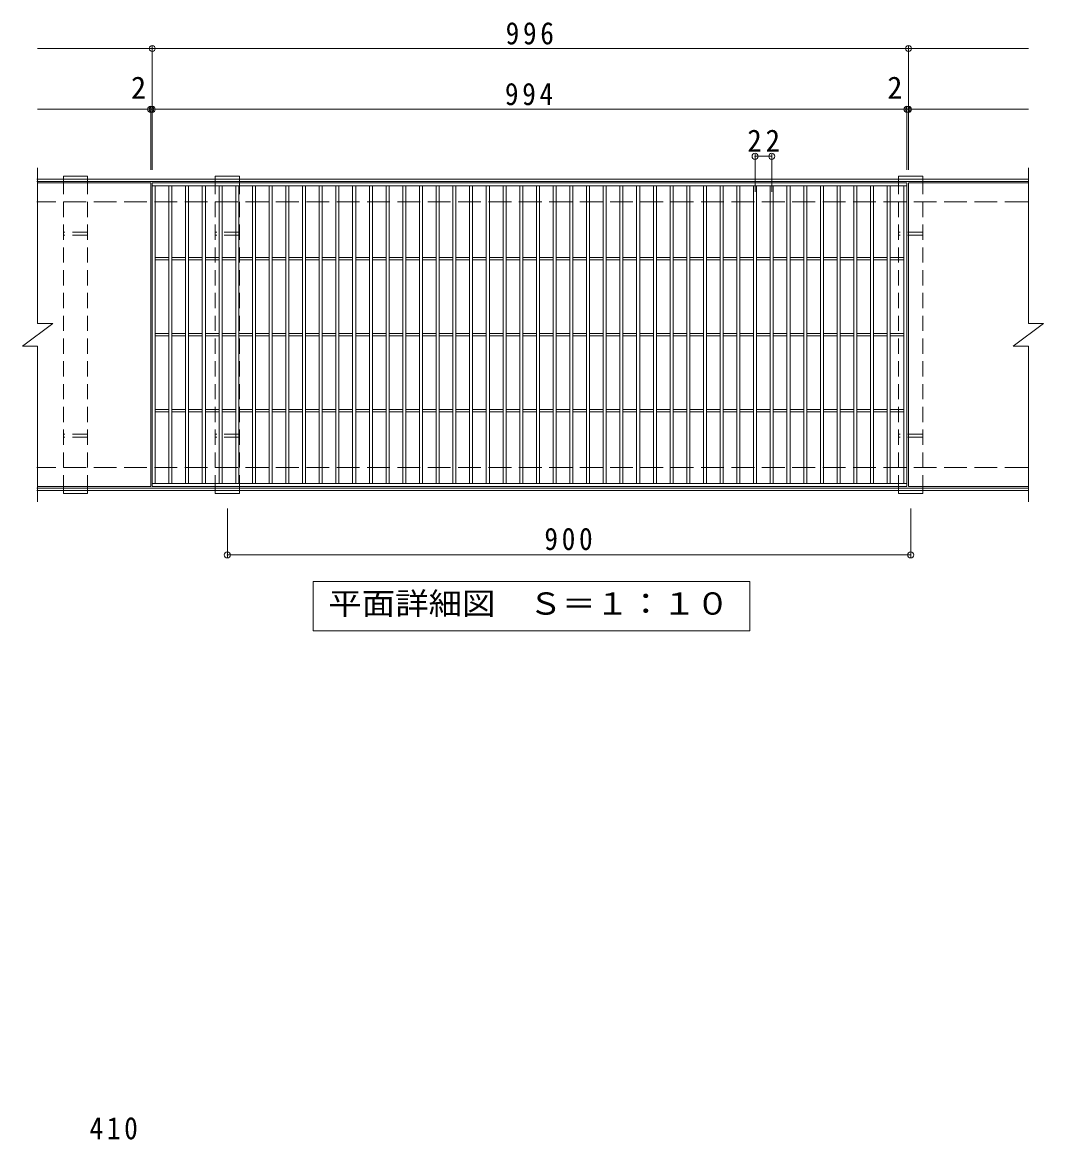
# Model space of a CAD drawing. Units: millimetres on the paper, enlarged 2 times, with parts at other scales. Extents: x -374 to 453, y -387 to 336.
# Drawn here: x -134.1 to 134.9, y 41.9 to 336.2 of the extents above; entities that cross this region are included whole.
import ezdxf
from ezdxf.enums import TextEntityAlignment as Align

# ---------------------------------------------------------------- set-up
doc = ezdxf.new("R2010")
doc.units = ezdxf.units.MM
doc.header["$LTSCALE"] = 2
doc.header["$PDMODE"] = 32
doc.header["$PDSIZE"] = 1.6
doc.linetypes.add('DASHED2', pattern=[3, 2, -1])
doc.linetypes.add('DASHED3', pattern=[4, 3, -1])
for name, color, linetype, lineweight in [('C-1', 2, 'Continuous', 9), ('C-2', 3, 'Continuous', 9), ('C-4', 7, 'Continuous', 9), ('C-5', 7, 'Continuous', 9), ('C-8', 3, 'DASHED2', 9), ('D-4', 7, 'Continuous', 9)]:
    doc.layers.add(name, color=color, linetype=linetype, lineweight=lineweight)
doc.styles.add('ＭＳ ゴシック', font='')
doc.styles.get('ＭＳ ゴシック').set_extended_font_data('MS Gothic')

msp = doc.modelspace()

# ---------------------------------------------------------------- linework, layer by layer
at = {"layer": 'C-1'}
for p, q in [((130.718, 294.916), (-130.282, 294.916)), ((130.718, 294.316), (-130.282, 294.316)), ((130.718, 213.516), (-130.282, 213.516)), ((130.718, 212.916), (-130.282, 212.916))]:
    msp.add_line(p, q, dxfattribs=at)
at = {"layer": 'C-1', "linetype": 'DASHED3'}
for p, q in [((130.718, 288.916), (-130.282, 288.916)), ((130.718, 218.916), (-130.282, 218.916))]:
    msp.add_line(p, q, dxfattribs=at)
at = {"layer": 'C-2'}
for p, q in [((-130.082, 297.916), (-130.082, 256.916)), ((130.918, 297.916), (130.918, 256.916)), ((-100.282, 293.916), (-130.082, 293.916)), ((-100.282, 293.916), (-100.282, 213.916)), ((-99.882, 293.916), (98.918, 293.916)), ((-99.882, 213.916), (-99.882, 293.916)), ((-99.882, 293.116), (98.918, 293.116)), ((-99.082, 214.716), (-99.082, 293.116)), ((-95.482, 214.716), (-95.482, 293.116)), ((-94.682, 214.716), (-94.682, 293.116)), ((-91.082, 214.716), (-91.082, 293.116)), ((-90.282, 214.716), (-90.282, 293.116)), ((-86.682, 214.716), (-86.682, 293.116)), ((-85.882, 214.716), (-85.882, 293.116)), ((-82.282, 214.716), (-82.282, 293.116)), ((-81.482, 214.716), (-81.482, 293.116)), ((-77.882, 214.716), (-77.882, 293.116)), ((-77.082, 214.716), (-77.082, 293.116)), ((-73.482, 214.716), (-73.482, 293.116)), ((-72.682, 214.716), (-72.682, 293.116)), ((-69.082, 214.716), (-69.082, 293.116)), ((-68.282, 214.716), (-68.282, 293.116)), ((-64.682, 214.716), (-64.682, 293.116)), ((-63.882, 214.716), (-63.882, 293.116)), ((-60.282, 214.716), (-60.282, 293.116)), ((-59.482, 214.716), (-59.482, 293.116)), ((-55.882, 214.716), (-55.882, 293.116)), ((-55.082, 214.716), (-55.082, 293.116)), ((-51.482, 214.716), (-51.482, 293.116)), ((-50.682, 214.716), (-50.682, 293.116)), ((-47.082, 214.716), (-47.082, 293.116)), ((-46.282, 214.716), (-46.282, 293.116)), ((-42.682, 214.716), (-42.682, 293.116)), ((-41.882, 214.716), (-41.882, 293.116)), ((-38.282, 214.716), (-38.282, 293.116)), ((-37.482, 214.716), (-37.482, 293.116)), ((-33.882, 214.716), (-33.882, 293.116)), ((-33.082, 214.716), (-33.082, 293.116)), ((-29.482, 214.716), (-29.482, 293.116)), ((-28.682, 214.716), (-28.682, 293.116)), ((-25.082, 214.716), (-25.082, 293.116)), ((-24.282, 214.716), (-24.282, 293.116)), ((-20.682, 214.716), (-20.682, 293.116)), ((-19.882, 214.716), (-19.882, 293.116)), ((-16.282, 214.716), (-16.282, 293.116)), ((-15.482, 214.716), (-15.482, 293.116)), ((-11.882, 214.716), (-11.882, 293.116)), ((-11.082, 214.716), (-11.082, 293.116)), ((-7.482, 214.716), (-7.482, 293.116)), ((-6.682, 214.716), (-6.682, 293.116)), ((-3.082, 214.716), (-3.082, 293.116)), ((-2.282, 214.716), (-2.282, 293.116)), ((1.318, 214.716), (1.318, 293.116)), ((2.118, 214.716), (2.118, 293.116)), ((5.718, 214.716), (5.718, 293.116)), ((6.518, 214.716), (6.518, 293.116)), ((10.118, 214.716), (10.118, 293.116)), ((10.918, 214.716), (10.918, 293.116)), ((14.518, 214.716), (14.518, 293.116)), ((15.318, 214.716), (15.318, 293.116)), ((18.918, 214.716), (18.918, 293.116)), ((19.718, 214.716), (19.718, 293.116)), ((23.318, 214.716), (23.318, 293.116)), ((24.118, 214.716), (24.118, 293.116)), ((27.718, 214.716), (27.718, 293.116)), ((28.518, 214.716), (28.518, 293.116)), ((32.118, 214.716), (32.118, 293.116)), ((32.918, 214.716), (32.918, 293.116)), ((36.518, 214.716), (36.518, 293.116)), ((37.318, 214.716), (37.318, 293.116)), ((40.918, 214.716), (40.918, 293.116)), ((41.718, 214.716), (41.718, 293.116)), ((45.318, 214.716), (45.318, 293.116)), ((46.118, 214.716), (46.118, 293.116)), ((49.718, 214.716), (49.718, 293.116)), ((50.518, 214.716), (50.518, 293.116)), ((54.118, 214.716), (54.118, 293.116)), ((54.918, 214.716), (54.918, 293.116)), ((58.518, 214.716), (58.518, 293.116)), ((59.318, 214.716), (59.318, 293.116)), ((62.918, 214.716), (62.918, 293.116)), ((63.718, 214.716), (63.718, 293.116)), ((67.318, 214.716), (67.318, 293.116)), ((68.118, 214.716), (68.118, 293.116)), ((71.718, 214.716), (71.718, 293.116)), ((72.518, 214.716), (72.518, 293.116)), ((76.118, 214.716), (76.118, 293.116)), ((76.918, 214.716), (76.918, 293.116)), ((80.518, 214.716), (80.518, 293.116)), ((81.318, 214.716), (81.318, 293.116)), ((84.918, 214.716), (84.918, 293.116)), ((85.718, 214.716), (85.718, 293.116)), ((89.318, 214.716), (89.318, 293.116)), ((90.118, 214.716), (90.118, 293.116)), ((93.718, 214.716), (93.718, 293.116)), ((94.518, 214.716), (94.518, 293.116)), ((98.118, 214.716), (98.118, 293.116)), ((98.918, 293.916), (98.918, 213.916)), ((99.318, 293.916), (99.318, 213.916)), ((130.918, 293.916), (99.318, 293.916)), ((-99.082, 274.216), (-95.482, 274.216)), ((-94.682, 274.216), (-91.082, 274.216)), ((-90.282, 274.216), (-86.682, 274.216)), ((-85.882, 274.216), (-82.282, 274.216)), ((-81.482, 274.216), (-77.882, 274.216)), ((-77.082, 274.216), (-73.482, 274.216)), ((-72.682, 274.216), (-69.082, 274.216)), ((-68.282, 274.216), (-64.682, 274.216)), ((-63.882, 274.216), (-60.282, 274.216)), ((-59.482, 274.216), (-55.882, 274.216)), ((-55.082, 274.216), (-51.482, 274.216)), ((-50.682, 274.216), (-47.082, 274.216)), ((-46.282, 274.216), (-42.682, 274.216)), ((-41.882, 274.216), (-38.282, 274.216)), ((-37.482, 274.216), (-33.882, 274.216)), ((-33.082, 274.216), (-29.482, 274.216)), ((-28.682, 274.216), (-25.082, 274.216)), ((-24.282, 274.216), (-20.682, 274.216)), ((-19.882, 274.216), (-16.282, 274.216)), ((-15.482, 274.216), (-11.882, 274.216)), ((-11.082, 274.216), (-7.482, 274.216)), ((-6.682, 274.216), (-3.082, 274.216)), ((-2.282, 274.216), (1.318, 274.216)), ((2.118, 274.216), (5.718, 274.216)), ((6.518, 274.216), (10.118, 274.216)), ((10.918, 274.216), (14.518, 274.216)), ((15.318, 274.216), (18.918, 274.216)), ((19.718, 274.216), (23.318, 274.216)), ((24.118, 274.216), (27.718, 274.216)), ((28.518, 274.216), (32.118, 274.216)), ((32.918, 274.216), (36.518, 274.216)), ((37.318, 274.216), (40.918, 274.216)), ((41.718, 274.216), (45.318, 274.216)), ((46.118, 274.216), (49.718, 274.216)), ((50.518, 274.216), (54.118, 274.216)), ((54.918, 274.216), (58.518, 274.216)), ((59.318, 274.216), (62.918, 274.216)), ((63.718, 274.216), (67.318, 274.216)), ((68.118, 274.216), (71.718, 274.216)), ((72.518, 274.216), (76.118, 274.216)), ((76.918, 274.216), (80.518, 274.216)), ((81.318, 274.216), (84.918, 274.216)), ((85.718, 274.216), (89.318, 274.216)), ((90.118, 274.216), (93.718, 274.216)), ((94.518, 274.216), (98.118, 274.216)), ((-99.082, 273.616), (-95.482, 273.616)), ((-94.682, 273.616), (-91.082, 273.616)), ((-90.282, 273.616), (-86.682, 273.616)), ((-85.882, 273.616), (-82.282, 273.616)), ((-81.482, 273.616), (-77.882, 273.616)), ((-77.082, 273.616), (-73.482, 273.616)), ((-72.682, 273.616), (-69.082, 273.616)), ((-68.282, 273.616), (-64.682, 273.616)), ((-63.882, 273.616), (-60.282, 273.616)), ((-59.482, 273.616), (-55.882, 273.616)), ((-55.082, 273.616), (-51.482, 273.616)), ((-50.682, 273.616), (-47.082, 273.616)), ((-46.282, 273.616), (-42.682, 273.616)), ((-41.882, 273.616), (-38.282, 273.616)), ((-37.482, 273.616), (-33.882, 273.616)), ((-33.082, 273.616), (-29.482, 273.616)), ((-28.682, 273.616), (-25.082, 273.616)), ((-24.282, 273.616), (-20.682, 273.616)), ((-19.882, 273.616), (-16.282, 273.616)), ((-15.482, 273.616), (-11.882, 273.616)), ((-11.082, 273.616), (-7.482, 273.616)), ((-6.682, 273.616), (-3.082, 273.616)), ((-2.282, 273.616), (1.318, 273.616)), ((2.118, 273.616), (5.718, 273.616)), ((6.518, 273.616), (10.118, 273.616)), ((10.918, 273.616), (14.518, 273.616)), ((15.318, 273.616), (18.918, 273.616)), ((19.718, 273.616), (23.318, 273.616)), ((24.118, 273.616), (27.718, 273.616)), ((28.518, 273.616), (32.118, 273.616)), ((32.918, 273.616), (36.518, 273.616)), ((37.318, 273.616), (40.918, 273.616)), ((41.718, 273.616), (45.318, 273.616)), ((46.118, 273.616), (49.718, 273.616)), ((50.518, 273.616), (54.118, 273.616)), ((54.918, 273.616), (58.518, 273.616)), ((59.318, 273.616), (62.918, 273.616)), ((63.718, 273.616), (67.318, 273.616)), ((68.118, 273.616), (71.718, 273.616)), ((72.518, 273.616), (76.118, 273.616)), ((76.918, 273.616), (80.518, 273.616)), ((81.318, 273.616), (84.918, 273.616)), ((85.718, 273.616), (89.318, 273.616)), ((90.118, 273.616), (93.718, 273.616)), ((94.518, 273.616), (98.118, 273.616)), ((-134.082, 250.916), (-126.082, 256.916)), ((-130.082, 256.916), (-126.082, 256.916)), ((126.918, 250.916), (134.918, 256.916)), ((130.918, 256.916), (134.918, 256.916)), ((-99.082, 254.216), (-95.482, 254.216)), ((-99.082, 253.616), (-95.482, 253.616)), ((-94.682, 254.216), (-91.082, 254.216)), ((-94.682, 253.616), (-91.082, 253.616)), ((-90.282, 254.216), (-86.682, 254.216)), ((-90.282, 253.616), (-86.682, 253.616)), ((-85.882, 254.216), (-82.282, 254.216)), ((-85.882, 253.616), (-82.282, 253.616)), ((-81.482, 254.216), (-77.882, 254.216)), ((-81.482, 253.616), (-77.882, 253.616)), ((-77.082, 254.216), (-73.482, 254.216)), ((-77.082, 253.616), (-73.482, 253.616)), ((-72.682, 254.216), (-69.082, 254.216)), ((-72.682, 253.616), (-69.082, 253.616)), ((-68.282, 254.216), (-64.682, 254.216)), ((-68.282, 253.616), (-64.682, 253.616)), ((-63.882, 254.216), (-60.282, 254.216)), ((-63.882, 253.616), (-60.282, 253.616)), ((-59.482, 254.216), (-55.882, 254.216)), ((-59.482, 253.616), (-55.882, 253.616)), ((-55.082, 254.216), (-51.482, 254.216)), ((-55.082, 253.616), (-51.482, 253.616)), ((-50.682, 254.216), (-47.082, 254.216)), ((-50.682, 253.616), (-47.082, 253.616)), ((-46.282, 254.216), (-42.682, 254.216)), ((-46.282, 253.616), (-42.682, 253.616)), ((-41.882, 254.216), (-38.282, 254.216)), ((-41.882, 253.616), (-38.282, 253.616)), ((-37.482, 254.216), (-33.882, 254.216)), ((-37.482, 253.616), (-33.882, 253.616)), ((-33.082, 254.216), (-29.482, 254.216)), ((-33.082, 253.616), (-29.482, 253.616)), ((-28.682, 254.216), (-25.082, 254.216)), ((-28.682, 253.616), (-25.082, 253.616)), ((-24.282, 254.216), (-20.682, 254.216)), ((-24.282, 253.616), (-20.682, 253.616)), ((-19.882, 254.216), (-16.282, 254.216)), ((-19.882, 253.616), (-16.282, 253.616)), ((-15.482, 254.216), (-11.882, 254.216)), ((-15.482, 253.616), (-11.882, 253.616)), ((-11.082, 254.216), (-7.482, 254.216)), ((-11.082, 253.616), (-7.482, 253.616)), ((-6.682, 254.216), (-3.082, 254.216)), ((-6.682, 253.616), (-3.082, 253.616)), ((-2.282, 254.216), (1.318, 254.216)), ((-2.282, 253.616), (1.318, 253.616)), ((2.118, 254.216), (5.718, 254.216)), ((2.118, 253.616), (5.718, 253.616)), ((6.518, 254.216), (10.118, 254.216)), ((6.518, 253.616), (10.118, 253.616)), ((10.918, 254.216), (14.518, 254.216)), ((10.918, 253.616), (14.518, 253.616)), ((15.318, 254.216), (18.918, 254.216)), ((15.318, 253.616), (18.918, 253.616)), ((19.718, 254.216), (23.318, 254.216)), ((19.718, 253.616), (23.318, 253.616)), ((24.118, 254.216), (27.718, 254.216)), ((24.118, 253.616), (27.718, 253.616)), ((28.518, 254.216), (32.118, 254.216)), ((28.518, 253.616), (32.118, 253.616)), ((32.918, 254.216), (36.518, 254.216)), ((32.918, 253.616), (36.518, 253.616)), ((37.318, 254.216), (40.918, 254.216)), ((37.318, 253.616), (40.918, 253.616)), ((41.718, 254.216), (45.318, 254.216)), ((41.718, 253.616), (45.318, 253.616)), ((46.118, 254.216), (49.718, 254.216)), ((46.118, 253.616), (49.718, 253.616)), ((50.518, 254.216), (54.118, 254.216)), ((50.518, 253.616), (54.118, 253.616)), ((54.918, 254.216), (58.518, 254.216)), ((54.918, 253.616), (58.518, 253.616)), ((59.318, 254.216), (62.918, 254.216)), ((59.318, 253.616), (62.918, 253.616)), ((63.718, 254.216), (67.318, 254.216)), ((63.718, 253.616), (67.318, 253.616)), ((68.118, 254.216), (71.718, 254.216)), ((68.118, 253.616), (71.718, 253.616)), ((72.518, 254.216), (76.118, 254.216)), ((72.518, 253.616), (76.118, 253.616)), ((76.918, 254.216), (80.518, 254.216)), ((76.918, 253.616), (80.518, 253.616)), ((81.318, 254.216), (84.918, 254.216)), ((81.318, 253.616), (84.918, 253.616)), ((85.718, 254.216), (89.318, 254.216)), ((85.718, 253.616), (89.318, 253.616)), ((90.118, 254.216), (93.718, 254.216)), ((90.118, 253.616), (93.718, 253.616)), ((94.518, 254.216), (98.118, 254.216)), ((94.518, 253.616), (98.118, 253.616)), ((-134.082, 250.916), (-130.082, 250.916)), ((-130.082, 250.916), (-130.082, 209.916)), ((126.918, 250.916), (130.918, 250.916)), ((130.918, 250.916), (130.918, 209.916)), ((-99.082, 234.216), (-95.482, 234.216)), ((-99.082, 233.616), (-95.482, 233.616)), ((-94.682, 234.216), (-91.082, 234.216)), ((-94.682, 233.616), (-91.082, 233.616)), ((-90.282, 234.216), (-86.682, 234.216)), ((-90.282, 233.616), (-86.682, 233.616)), ((-85.882, 234.216), (-82.282, 234.216)), ((-85.882, 233.616), (-82.282, 233.616)), ((-81.482, 234.216), (-77.882, 234.216)), ((-81.482, 233.616), (-77.882, 233.616)), ((-77.082, 234.216), (-73.482, 234.216)), ((-77.082, 233.616), (-73.482, 233.616)), ((-72.682, 234.216), (-69.082, 234.216)), ((-72.682, 233.616), (-69.082, 233.616)), ((-68.282, 234.216), (-64.682, 234.216)), ((-68.282, 233.616), (-64.682, 233.616)), ((-63.882, 234.216), (-60.282, 234.216)), ((-63.882, 233.616), (-60.282, 233.616)), ((-59.482, 234.216), (-55.882, 234.216)), ((-59.482, 233.616), (-55.882, 233.616)), ((-55.082, 234.216), (-51.482, 234.216)), ((-55.082, 233.616), (-51.482, 233.616)), ((-50.682, 234.216), (-47.082, 234.216)), ((-50.682, 233.616), (-47.082, 233.616)), ((-46.282, 234.216), (-42.682, 234.216)), ((-46.282, 233.616), (-42.682, 233.616)), ((-41.882, 234.216), (-38.282, 234.216)), ((-41.882, 233.616), (-38.282, 233.616)), ((-37.482, 234.216), (-33.882, 234.216)), ((-37.482, 233.616), (-33.882, 233.616)), ((-33.082, 234.216), (-29.482, 234.216)), ((-33.082, 233.616), (-29.482, 233.616)), ((-28.682, 234.216), (-25.082, 234.216)), ((-28.682, 233.616), (-25.082, 233.616)), ((-24.282, 234.216), (-20.682, 234.216)), ((-24.282, 233.616), (-20.682, 233.616)), ((-19.882, 234.216), (-16.282, 234.216)), ((-19.882, 233.616), (-16.282, 233.616)), ((-15.482, 234.216), (-11.882, 234.216)), ((-15.482, 233.616), (-11.882, 233.616)), ((-11.082, 234.216), (-7.482, 234.216)), ((-11.082, 233.616), (-7.482, 233.616)), ((-6.682, 234.216), (-3.082, 234.216)), ((-6.682, 233.616), (-3.082, 233.616)), ((-2.282, 234.216), (1.318, 234.216)), ((-2.282, 233.616), (1.318, 233.616)), ((2.118, 234.216), (5.718, 234.216)), ((2.118, 233.616), (5.718, 233.616)), ((6.518, 234.216), (10.118, 234.216)), ((6.518, 233.616), (10.118, 233.616)), ((10.918, 234.216), (14.518, 234.216)), ((10.918, 233.616), (14.518, 233.616)), ((15.318, 234.216), (18.918, 234.216)), ((15.318, 233.616), (18.918, 233.616)), ((19.718, 234.216), (23.318, 234.216)), ((19.718, 233.616), (23.318, 233.616)), ((24.118, 234.216), (27.718, 234.216)), ((24.118, 233.616), (27.718, 233.616)), ((28.518, 234.216), (32.118, 234.216)), ((28.518, 233.616), (32.118, 233.616)), ((32.918, 234.216), (36.518, 234.216)), ((32.918, 233.616), (36.518, 233.616)), ((37.318, 234.216), (40.918, 234.216)), ((37.318, 233.616), (40.918, 233.616)), ((41.718, 234.216), (45.318, 234.216)), ((41.718, 233.616), (45.318, 233.616)), ((46.118, 234.216), (49.718, 234.216)), ((46.118, 233.616), (49.718, 233.616)), ((50.518, 234.216), (54.118, 234.216)), ((50.518, 233.616), (54.118, 233.616)), ((54.918, 234.216), (58.518, 234.216)), ((54.918, 233.616), (58.518, 233.616)), ((59.318, 234.216), (62.918, 234.216)), ((59.318, 233.616), (62.918, 233.616)), ((63.718, 234.216), (67.318, 234.216)), ((63.718, 233.616), (67.318, 233.616)), ((68.118, 234.216), (71.718, 234.216)), ((68.118, 233.616), (71.718, 233.616)), ((72.518, 234.216), (76.118, 234.216)), ((72.518, 233.616), (76.118, 233.616)), ((76.918, 234.216), (80.518, 234.216)), ((76.918, 233.616), (80.518, 233.616)), ((81.318, 234.216), (84.918, 234.216)), ((81.318, 233.616), (84.918, 233.616)), ((85.718, 234.216), (89.318, 234.216)), ((85.718, 233.616), (89.318, 233.616)), ((90.118, 234.216), (93.718, 234.216)), ((90.118, 233.616), (93.718, 233.616)), ((94.518, 234.216), (98.118, 234.216)), ((94.518, 233.616), (98.118, 233.616)), ((-100.282, 213.916), (-130.082, 213.916)), ((98.918, 214.716), (-99.882, 214.716)), ((98.918, 213.916), (-99.882, 213.916)), ((130.918, 213.916), (99.318, 213.916))]:
    msp.add_line(p, q, dxfattribs=at)
at = {"layer": 'C-4'}
for p, q in [((-99.882, 297.316), (-99.882, 329.916)), ((99.318, 297.316), (99.318, 329.916)), ((-130.082, 329.316), (130.918, 329.316)), ((-130.082, 313.316), (130.918, 313.316)), ((-100.282, 297.316), (-100.282, 313.916)), ((98.918, 297.316), (98.918, 313.916)), ((58.918, 301.516), (58.918, 291.6)), ((58.918, 300.916), (63.318, 300.916)), ((63.318, 301.516), (63.318, 291.6)), ((-80.082, 195.316), (-80.082, 208.116)), ((99.918, 195.316), (99.918, 208.116)), ((-80.082, 195.916), (99.918, 195.916))]:
    msp.add_line(p, q, dxfattribs=at)
for p in [(-99.882, 329.316), (99.318, 329.316), (-100.282, 313.316), (-99.882, 313.316), (98.918, 313.316), (99.318, 313.316), (58.918, 300.916), (63.318, 300.916), (-80.082, 195.916), (99.918, 195.916)]:
    msp.add_point(p, dxfattribs=at)
at = {"layer": 'C-5'}
msp.add_lwpolyline([(-57.482, 175.916), (-57.482, 188.916), (57.518, 188.916), (57.518, 175.916)], close=True, dxfattribs=at)
at = {"layer": 'C-8', "linetype": 'Continuous'}
for p, q in [((-116.882, 295.716), (-123.282, 295.716)), ((-123.282, 295.716), (-123.282, 294.916)), ((-116.882, 295.716), (-116.882, 294.916)), ((-76.882, 295.716), (-83.282, 295.716)), ((-83.282, 295.716), (-83.282, 294.916)), ((-76.882, 295.716), (-76.882, 294.916)), ((103.118, 295.716), (96.718, 295.716)), ((96.718, 295.716), (96.718, 294.916)), ((103.118, 295.716), (103.118, 294.916)), ((-123.282, 212.116), (-123.282, 212.916)), ((-116.882, 212.116), (-123.282, 212.116)), ((-116.882, 212.116), (-116.882, 212.916)), ((-83.282, 212.116), (-83.282, 212.916)), ((-76.882, 212.116), (-83.282, 212.116)), ((-76.882, 212.116), (-76.882, 212.916)), ((96.718, 212.116), (96.718, 212.916)), ((103.118, 212.116), (96.718, 212.116)), ((103.118, 212.116), (103.118, 212.916))]:
    msp.add_line(p, q, dxfattribs=at)
at = {"layer": 'C-8'}
for p, q in [((-116.882, 294.916), (-123.282, 294.916)), ((-123.282, 212.916), (-123.282, 294.916)), ((-116.882, 212.916), (-116.882, 294.916)), ((-76.882, 294.916), (-83.282, 294.916)), ((-83.282, 212.916), (-83.282, 294.916)), ((-76.882, 212.916), (-76.882, 294.916)), ((103.118, 294.916), (96.718, 294.916)), ((96.718, 212.916), (96.718, 294.916)), ((103.118, 212.916), (103.118, 294.916)), ((-116.882, 280.916), (-123.282, 280.916)), ((-116.882, 280.116), (-123.282, 280.116)), ((-76.882, 280.916), (-83.282, 280.916)), ((-76.882, 280.116), (-83.282, 280.116)), ((103.118, 280.916), (96.718, 280.916)), ((103.118, 280.116), (96.718, 280.116)), ((-116.882, 227.716), (-123.282, 227.716)), ((-116.882, 226.916), (-123.282, 226.916)), ((-76.882, 227.716), (-83.282, 227.716)), ((-76.882, 226.916), (-83.282, 226.916)), ((103.118, 227.716), (96.718, 227.716)), ((103.118, 226.916), (96.718, 226.916)), ((-116.882, 212.916), (-123.282, 212.916)), ((-76.882, 212.916), (-83.282, 212.916)), ((103.118, 212.916), (96.718, 212.916))]:
    msp.add_line(p, q, dxfattribs=at)

# ---------------------------------------------------------------- texts
at = {"layer": 'C-4', "color": 2, "style": 'ＭＳ ゴシック'}
for p in [(-105.474, 314.316), (93.726, 314.316)]:
    msp.add_text('2', height=5.865, dxfattribs=at).set_placement(p, align=Align.BOTTOM_LEFT)
at = {"layer": 'C-4', "color": 2, "char_height": 5.865, "attachment_point": 7, "style": 'ＭＳ ゴシック'}
for s, insert in [('\\T1.27;\\W0.9;996', (-6.782, 330.316)), ('\\T1.27;\\W0.9;994', (-6.982, 314.316)), ('\\T1.27;\\W0.95;22', (56.868, 302.116)), ('\\T1.27;\\W0.9;900', (3.418, 197.116))]:
    msp.add_mtext(s, dxfattribs=dict(at, insert=insert))
at = {"layer": 'C-5', "color": 2, "style": 'ＭＳ ゴシック', "width": 1.1}
msp.add_text('平面詳細図\u3000Ｓ＝１：１０', height=5.865, dxfattribs=at).set_placement((-53.482, 178.416), align=Align.BOTTOM_LEFT)
at = {"layer": 'D-4', "color": 2, "insert": (-116.381, 41.875), "char_height": 5.865, "attachment_point": 7, "style": 'ＭＳ ゴシック'}
msp.add_mtext('\\T1.27;\\W0.9;410', dxfattribs=at)

doc.saveas('drawing.dxf')
